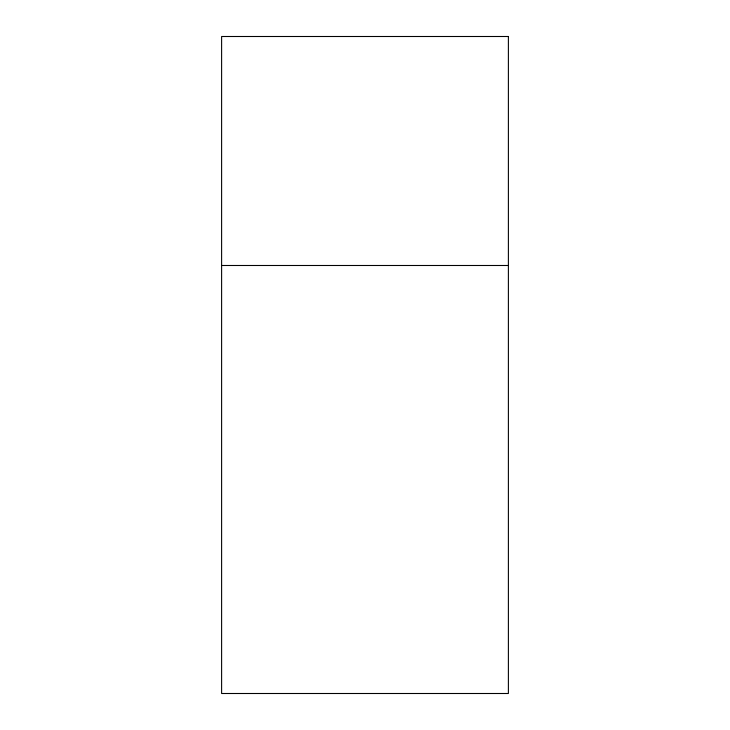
<?xml version="1.0" encoding="UTF-8"?>
<svg xmlns="http://www.w3.org/2000/svg" width="730" height="730" viewBox="0 0 730 730"><rect width="100%" height="100%" fill="white"/><g stroke="black" fill="none" stroke-linecap="round" stroke-linejoin="round"><path stroke-width="1.09" d="M221.61 265.492L508.39 265.492M508.39 36.5L221.61 36.5L221.61 693.5L508.39 693.5L508.39 36.5"/></g></svg>
